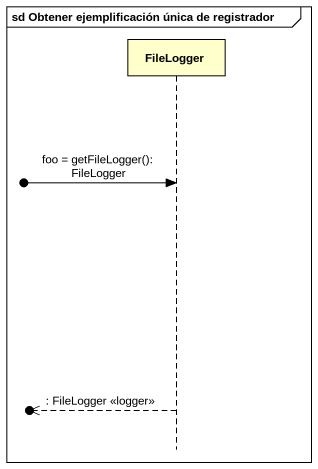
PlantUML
@startuml
mainframe sd Obtener ejemplificación única de registrador
hide footbox
participant FileLogger

[o-> FileLogger : foo = getFileLogger(): FileLogger
[o<<-- FileLogger : : FileLogger <<logger>>
@enduml
